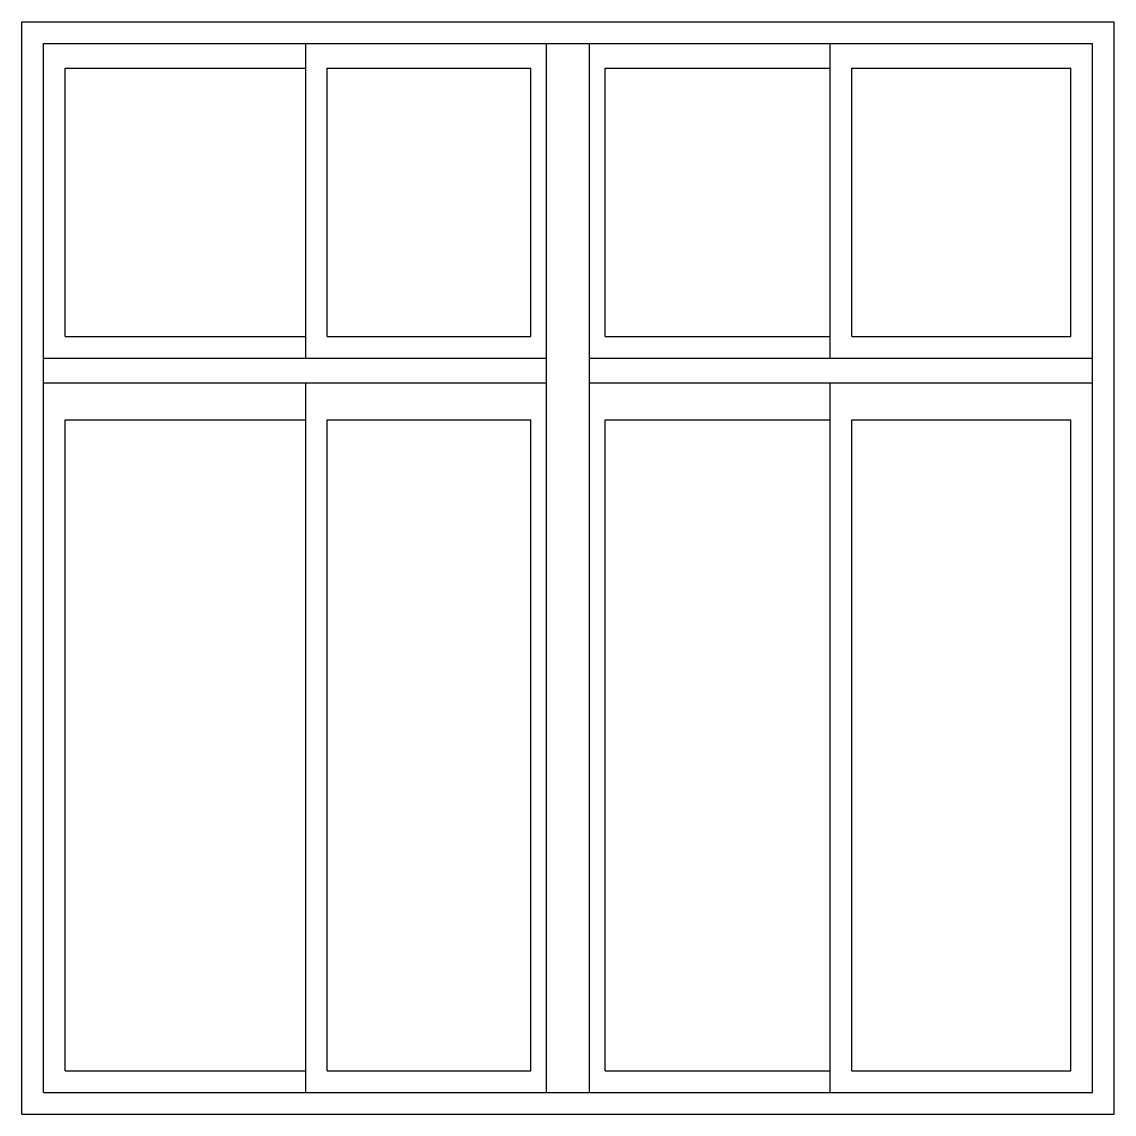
# Model space of a CAD drawing. Units: millimetres at full size, sheet at 1:100. Extents: x -6402 to -4632, y -3525 to -1755.
import ezdxf

# ---------------------------------------------------------------- set-up
doc = ezdxf.new("R2010")
doc.units = ezdxf.units.MM
doc.header["$LTSCALE"] = 100
doc.layers.add('0-0', color=7, linetype='Continuous')

msp = doc.modelspace()

# ---------------------------------------------------------------- linework, layer by layer
at = {"layer": '0-0'}
for p, q in [((-6402.3, -3524.8), (-6402.3, -1754.8)), ((-6402.3, -1754.8), (-4632.3, -1754.8)), ((-4632.3, -3524.8), (-4632.3, -1754.8)), ((-6367.3, -3489.8), (-6367.3, -1789.8)), ((-6367.3, -1789.8), (-4667.3, -1789.8)), ((-5942.3, -2299.8), (-5942.3, -1789.8)), ((-5552.3, -3489.8), (-5552.3, -1789.8)), ((-5482.3, -3489.8), (-5482.3, -1789.8)), ((-5092.3, -2299.8), (-5092.3, -1789.8)), ((-4667.3, -3489.8), (-4667.3, -1789.8)), ((-6332.3, -2264.8), (-6332.3, -1829.8)), ((-6332.3, -1829.8), (-5942.3, -1829.8)), ((-5907.3, -2264.8), (-5907.3, -1829.8)), ((-5907.3, -1829.8), (-5577.3, -1829.8)), ((-5577.3, -2264.8), (-5577.3, -1829.8)), ((-5457.3, -2264.8), (-5457.3, -1829.8)), ((-5457.3, -1829.8), (-5092.3, -1829.8)), ((-5057.3, -2264.8), (-5057.3, -1829.8)), ((-5057.3, -1829.8), (-4702.3, -1829.8)), ((-4702.3, -2264.8), (-4702.3, -1829.8)), ((-6332.3, -2264.8), (-5942.3, -2264.8)), ((-5907.3, -2264.8), (-5577.3, -2264.8)), ((-5457.3, -2264.8), (-5092.3, -2264.8)), ((-5057.3, -2264.8), (-4702.3, -2264.8)), ((-6367.3, -2299.8), (-5552.3, -2299.8)), ((-5482.3, -2299.8), (-4667.3, -2299.8)), ((-6367.3, -2339.8), (-5552.3, -2339.8)), ((-5942.3, -3489.8), (-5942.3, -2339.8)), ((-5482.3, -2339.8), (-4667.3, -2339.8)), ((-5092.3, -3489.8), (-5092.3, -2339.8)), ((-6332.3, -3454.8), (-6332.3, -2399.8)), ((-6332.3, -2399.8), (-5942.3, -2399.8)), ((-5907.3, -3454.8), (-5907.3, -2399.8)), ((-5907.3, -2399.8), (-5577.3, -2399.8)), ((-5577.3, -3454.8), (-5577.3, -2399.8)), ((-5457.3, -3454.8), (-5457.3, -2399.8)), ((-5457.3, -2399.8), (-5092.3, -2399.8)), ((-5057.3, -3454.8), (-5057.3, -2399.8)), ((-5057.3, -2399.8), (-4702.3, -2399.8)), ((-4702.3, -3454.8), (-4702.3, -2399.8)), ((-6332.3, -3454.8), (-5942.3, -3454.8)), ((-5907.3, -3454.8), (-5577.3, -3454.8)), ((-5457.3, -3454.8), (-5092.3, -3454.8)), ((-5057.3, -3454.8), (-4702.3, -3454.8)), ((-6367.3, -3489.8), (-4667.3, -3489.8)), ((-6402.3, -3524.8), (-4632.3, -3524.8))]:
    msp.add_line(p, q, dxfattribs=at)

doc.saveas('drawing.dxf')
